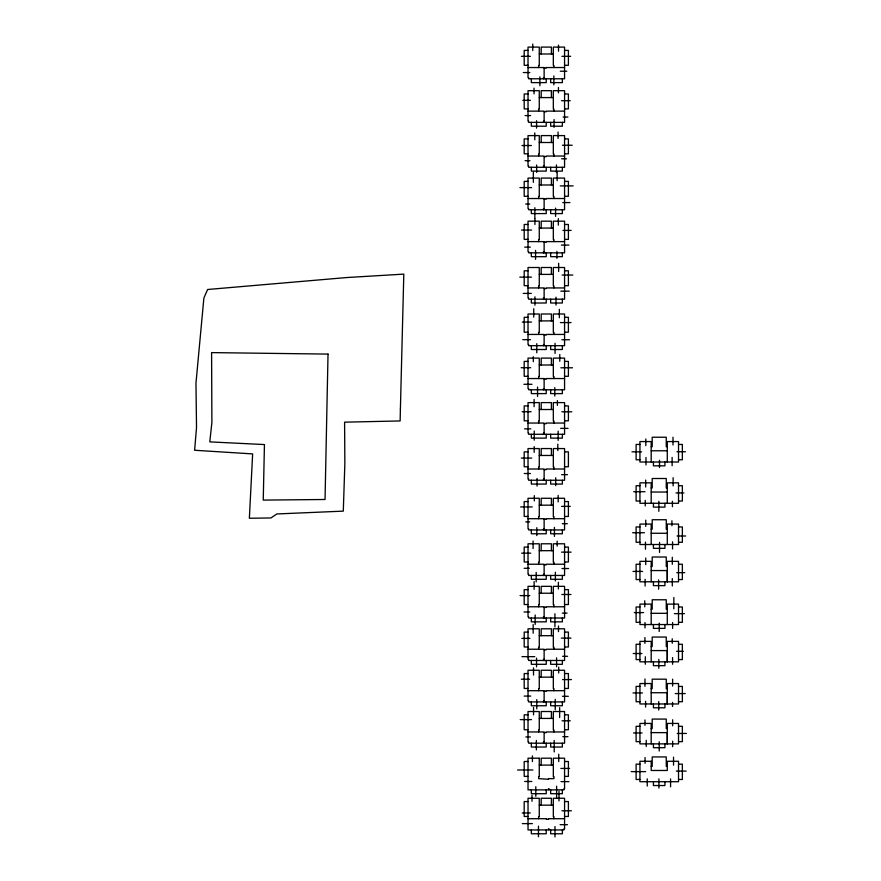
<?xml version="1.0" encoding="UTF-8"?>
<svg xmlns="http://www.w3.org/2000/svg" width="881" height="881" viewBox="0 0 881 881"><rect width="100%" height="100%" fill="white"/><g stroke="black" fill="none" stroke-linecap="round" stroke-linejoin="round"><path stroke-width="1.32" d="M528.027 50.404L524.195 50.404L524.195 65.304L528.027 65.304M564.567 50.404L568.399 50.404L568.399 65.304L564.567 65.304M539.271 53.994L553.323 53.994M521.409 56.329L530.362 56.329M561.968 56.329L570.635 56.329M528.027 67.54L544.128 67.54L544.128 78.783M564.567 67.54L546.165 67.54L546.165 68.178L544.128 68.178M560.272 71.207L566.835 71.207M523.314 72.55L529.8 72.55M544.128 77.649L543.489 77.649L543.489 78.783M528.027 93.992L524.195 93.992L524.195 108.892L528.027 108.892M564.567 93.992L568.399 93.992L568.399 108.892L564.567 108.892M539.271 97.582L553.323 97.582M522.818 100.335L530.439 100.335M561.472 100.687L570.216 100.687M528.027 111.127L544.128 111.127L544.128 122.371M564.567 111.127L546.165 111.127L546.165 111.766L544.128 111.766M525.076 115.576L530.648 115.576M563.168 117.052L567.893 117.052M544.128 121.248L543.489 121.248L543.489 122.371M528.027 138.901L524.195 138.901L524.195 153.801L528.027 153.801M564.567 138.901L568.399 138.901L568.399 153.801L564.567 153.801M539.271 142.502L553.323 142.502M562.441 145.244L572.176 145.244M521.948 145.53L531.408 145.53M528.027 156.036L544.128 156.036L544.128 167.28M564.567 156.036L546.165 156.036L546.165 156.675L544.128 156.675M561.593 158.789L566.527 158.789M525.054 160.694L529.922 160.694M544.128 166.157L543.489 166.157L543.489 167.28M528.027 181.387L524.195 181.387L524.195 196.287L528.027 196.287M564.567 181.387L568.399 181.387L568.399 196.287L564.567 196.287M539.271 184.977L553.323 184.977M560.25 185.902L573.157 185.902M519.911 187.609L531.628 187.609M528.027 198.522L544.128 198.522L544.128 209.766M564.567 198.522L546.165 198.522L546.165 199.161L544.128 199.161M562.794 202.575L569.919 202.575M525.638 204.062L529.8 204.062M544.128 208.632L543.489 208.632L543.489 209.766M528.027 224.468L524.195 224.468L524.195 239.379L528.027 239.379M564.567 224.468L568.399 224.468L568.399 239.379L564.567 239.379M539.271 228.069L553.323 228.069M521.519 230.062L531.606 230.062M562.926 230.415L571.108 230.415M528.027 241.614L544.128 241.614L544.128 252.847M564.567 241.614L546.165 241.614L546.165 242.253L544.128 242.253M561.373 245.083L568.917 245.083M524.691 247.132L530.34 247.132M544.128 251.724L543.489 251.724L543.489 252.847M528.027 270.797L524.195 270.797L524.195 285.697L528.027 285.697M564.567 270.797L568.399 270.797L568.399 285.697L564.567 285.697M539.271 274.398L553.323 274.398M562.122 275.048L572.837 275.048M519.801 277.141L531.463 277.141M528.027 287.933L544.128 287.933L544.128 299.177M564.567 287.933L546.165 287.933L546.165 288.572L544.128 288.572M560.812 291.159L569.258 291.159M523.193 293.417L531.298 293.417M544.128 298.053L543.489 298.053L543.489 299.177M528.027 317.303L524.195 317.303L524.195 332.203L528.027 332.203M564.567 317.303L568.399 317.303L568.399 332.203L564.567 332.203M539.271 320.904L553.323 320.904M522.323 322.072L531.551 322.072M560.382 322.589L571.064 322.589M528.027 334.439L544.128 334.439L544.128 345.682M564.567 334.439L546.165 334.439L546.165 335.077L544.128 335.077M522.763 339.659L530.505 339.659M561.858 339.747L569.522 339.747M544.128 344.559L543.489 344.559L543.489 345.682M528.027 361.408L524.195 361.408L524.195 376.308L528.027 376.308M564.567 361.408L568.399 361.408L568.399 376.308L564.567 376.308M539.271 364.998L553.323 364.998M521.134 367.718L530.659 367.718M560.845 367.784L572.551 367.784M528.027 378.544L544.128 378.544L544.128 389.776M564.567 378.544L546.165 378.544L546.165 379.182L544.128 379.182M523.887 384.292L531.992 384.292M544.128 388.653L543.489 388.653L543.489 389.776M528.027 405.91L524.195 405.91L524.195 420.81L528.027 420.81M564.567 405.91L568.399 405.91L568.399 420.81L564.567 420.81M539.271 409.511L553.323 409.511M522.114 411.724L531.144 411.724M561.836 411.801L571.846 411.801M528.027 423.045L544.128 423.045L544.128 434.289M564.567 423.045L546.165 423.045L546.165 423.684L544.128 423.684M560.635 428.375L568.036 428.375M524.514 428.871L530.791 428.871M544.128 433.166L543.489 433.166L543.489 434.289M639.947 444.442L636.115 444.442L636.115 459.772L639.947 459.772M678.524 444.442L682.357 444.442L682.357 459.772L678.524 459.772M651.191 446.678L652.204 446.678L652.204 437.229L666.256 437.229L666.256 446.678L667.28 446.678M651.191 450.775L667.28 450.775M676.993 451.755L685.484 451.755M528.027 451.865L524.195 451.865L524.195 466.765L528.027 466.765M564.567 451.865L568.399 451.865L568.399 466.765L564.567 466.765M631.974 451.843L641.643 451.843M539.271 455.466L553.323 455.466M521.277 458.076L531.717 458.076M528.027 469L544.128 469L544.128 480.244M564.567 469L546.165 469L546.165 469.639L544.128 469.639M524.239 473.515L530.439 473.515M561.615 474.65L567.474 474.65M544.128 479.121L543.489 479.121L543.489 480.244M639.947 485.717L636.115 485.717L636.115 501.047L639.947 501.047M678.524 485.717L682.357 485.717L682.357 501.047L678.524 501.047M651.191 487.953L652.204 487.953L652.204 478.504L666.256 478.504L666.256 487.953L667.28 487.953M633.681 491.719L645.002 491.719M651.191 492.039L667.28 492.039M676.002 492.942L683.887 492.942M528.027 501.564L524.195 501.564L524.195 516.464L528.027 516.464M564.567 501.564L568.399 501.564L568.399 516.464L564.567 516.464M539.271 505.165L553.323 505.165M561.56 506.366L570.271 506.366M520.638 506.927L532.278 506.927M528.027 518.7L544.128 518.7L544.128 529.944M564.567 518.7L546.165 518.7L546.165 519.338L544.128 519.338M525.726 521.882L529.745 521.882M562.265 523.71L567.342 523.71M639.947 526.948L636.115 526.948L636.115 542.278L639.947 542.278M678.524 526.948L682.357 526.948L682.357 542.278L678.524 542.278M544.128 528.82L543.489 528.82L543.489 529.944M651.191 529.184L652.204 529.184L652.204 519.735L666.256 519.735L666.256 529.184L667.28 529.184M632.624 532.73L644.474 532.73M651.191 533.269L667.28 533.269M677.071 536L685.671 536M528.027 547.079L524.195 547.079L524.195 561.99L528.027 561.99M564.567 547.079L568.399 547.079L568.399 561.99L564.567 561.99M539.271 550.68L553.323 550.68M561.494 552.134L571.097 552.134M521.673 553.169L530.758 553.169M528.027 564.225L544.128 564.225L544.128 575.458M564.567 564.225L546.165 564.225L546.165 564.864L544.128 564.864M639.947 564.225L636.115 564.225L636.115 579.555L639.947 579.555M678.524 564.225L682.357 564.225L682.357 579.555L678.524 579.555M651.191 566.461L652.204 566.461L652.204 557.012L666.256 557.012L666.256 566.461L667.28 566.461M524.129 568.3L529.327 568.3M561.957 568.531L568.586 568.531M651.191 570.558L667.28 570.558L667.28 581.79L667.28 561.351L678.524 561.351L678.524 581.79L639.947 581.79L639.947 561.351L651.191 561.351L651.191 581.79M633.01 571.428L642.59 571.428M676.806 572.661L684.746 572.661M544.128 574.335L543.489 574.335L543.489 575.458M528.027 589.631L524.195 589.631L524.195 604.542L528.027 604.542M564.567 589.631L568.399 589.631L568.399 604.542L564.567 604.542M539.271 593.232L553.323 593.232M561.836 594.488L571.009 594.488M520.076 595.611L529.811 595.611M528.027 606.778L544.128 606.778L544.128 618.01M564.567 606.778L546.165 606.778L546.165 607.416L544.128 607.416M639.947 606.987L636.115 606.987L636.115 622.316L639.947 622.316M678.524 606.987L682.357 606.987L682.357 622.316L678.524 622.316M651.191 609.223L652.204 609.223L652.204 599.774L666.256 599.774L666.256 609.223L667.28 609.223M524.03 611.976L529.745 611.976M634.298 612.592L643.615 612.592M562.397 613.11L567.056 613.11M651.191 613.308L667.28 613.308M674.361 613.639L684.46 613.639M544.128 616.887L543.489 616.887L543.489 618.01M528.027 632.095L524.195 632.095L524.195 646.995L528.027 646.995M564.567 632.095L568.399 632.095L568.399 646.995L564.567 646.995M539.271 635.697L553.323 635.697M561.307 638.097L570.976 638.097M521.882 638.384L529.922 638.384M639.947 644.264L636.115 644.264L636.115 659.594L639.947 659.594M678.524 644.264L682.357 644.264L682.357 659.594L678.524 659.594M651.191 646.5L652.204 646.5L652.204 637.051L666.256 637.051L666.256 646.5L667.28 646.5M528.027 649.231L544.128 649.231L544.128 660.475M564.567 649.231L546.165 649.231L546.165 649.87L544.128 649.87M651.191 650.585L667.28 650.585L667.28 661.829L667.28 641.39L678.524 641.39L678.524 661.829L639.947 661.829L639.947 641.39L651.191 641.39L651.191 661.829M676.63 651.301L683.381 651.301M633.208 653.526L641.897 653.526M562.651 656.301L567.584 656.301M521.948 656.653L534.789 656.653M544.128 659.351L543.489 659.351L543.489 660.475M528.027 673.558L524.195 673.558L524.195 688.457L528.027 688.457M564.567 673.558L568.399 673.558L568.399 688.457L564.567 688.457M539.271 677.148L553.323 677.148M521.321 679.218L529.569 679.218M562.585 679.581L571.472 679.581M639.947 686.409L636.115 686.409L636.115 701.728L639.947 701.728M678.524 686.409L682.357 686.409L682.357 701.728L678.524 701.728M651.191 688.645L652.204 688.645L652.204 679.185L666.256 679.185L666.256 688.645L667.28 688.645M528.027 690.693L544.128 690.693L544.128 701.926M564.567 690.693L546.165 690.693L546.165 691.332L544.128 691.332M651.191 692.73L667.28 692.73L667.28 703.963L667.28 683.535L678.524 683.535L678.524 703.963L639.947 703.963L639.947 683.535L651.191 683.535L651.191 703.963M633.021 692.929L642.502 692.929M675.231 693.567L685.242 693.567M524.14 696.078L530.769 696.078M562.507 696.298L568.366 696.298M544.128 700.802L543.489 700.802L543.489 701.926M528.027 714.821L524.195 714.821L524.195 729.721L528.027 729.721M564.567 714.821L568.399 714.821L568.399 729.721L564.567 729.721M539.271 718.422L553.323 718.422M520.208 719.612L531.496 719.612M562.045 720.812L570.26 720.812M639.947 726.307L636.115 726.307L636.115 741.637L639.947 741.637M678.524 726.307L682.357 726.307L682.357 741.637L678.524 741.637M651.191 728.543L652.204 728.543L652.204 719.083L666.256 719.083L666.256 728.543L667.28 728.543M528.027 731.957L544.128 731.957L544.128 743.201M564.567 731.957L546.165 731.957L546.165 732.596L544.128 732.596M651.191 732.629L667.28 732.629L667.28 743.872L667.28 723.433L678.524 723.433L678.524 743.872L639.947 743.872L639.947 723.433L651.191 723.433L651.191 743.872M633.549 732.959L642.084 732.959M677.28 733.444L686.387 733.444M562.816 736.681L567.97 736.681M525.858 736.968L530.373 736.968M544.128 742.077L543.489 742.077L543.489 743.201M528.027 761.503L524.195 761.503L524.195 776.403L528.027 776.403M564.567 761.503L568.399 761.503L568.399 776.403L564.567 776.403M639.947 764.146L636.115 764.146L636.115 779.476L639.947 779.476M678.524 764.146L682.357 764.146L682.357 779.476L678.524 779.476M539.271 765.093L553.323 765.093M651.191 766.382L652.204 766.382L652.204 756.933L666.256 756.933L666.256 766.382L667.28 766.382M560.845 768.43L569.589 768.43M517.599 769.983L532.906 769.983M676.322 771.095L686.167 771.095M631.214 771.624L645.674 771.624M524.658 781.48L531.849 781.48M560.988 781.623L568.961 781.623M528.027 801.567L524.195 801.567L524.195 816.467L528.027 816.467M564.567 801.567L568.399 801.567L568.399 816.467L564.567 816.467M539.271 805.157L553.323 805.157M561.891 810.784L571.373 810.784M522.257 812.965L530.296 812.965M528.027 818.702L546.429 818.702L546.429 819.341L548.467 819.341L548.467 818.702L564.567 818.702M522.323 823.614L532.41 823.614M560.129 824.671L567.452 824.671M673.833 597.527L673.833 608.848M673.536 757.164L673.536 765.182M672.996 437.218L672.996 444.971M673.128 477.7L673.128 485.883M672.621 622.515L672.621 628.439M672.621 679.174L672.621 686.09M672.632 719.766L672.632 725.834M672.632 741.207L672.632 746.714M672.555 541.793L672.555 548.984M672.577 657.578L672.577 664.263M672.544 702.377L672.544 706.474M672.423 501.289L672.423 506.696M672.291 557.233L672.291 564.314M672.291 578.564L672.291 585.975M672.126 457.415L672.126 465.697M672.236 638.78L672.236 643.24M671.917 520.77L671.917 525.781M670.573 778.936L670.573 786.865M667.28 462.007L667.28 441.568L678.524 441.568L678.524 462.007L639.947 462.007L639.947 441.568L651.191 441.568L651.191 462.007M667.28 503.282L667.28 482.843L678.524 482.843L678.524 503.282L639.947 503.282L639.947 482.843L651.191 482.843L651.191 503.282M667.28 544.513L667.28 524.074L678.524 524.074L678.524 544.513L639.947 544.513L639.947 524.074L651.191 524.074L651.191 544.513M667.28 624.552L667.28 604.113L678.524 604.113L678.524 624.552L639.947 624.552L639.947 604.113L651.191 604.113L651.191 624.552M664.924 462.007L664.924 465.84L653.427 465.84L653.427 462.007M664.924 503.282L664.924 507.115L653.427 507.115L653.427 503.282M664.924 544.513L664.924 548.345L653.427 548.345L653.427 544.513M664.924 581.79L664.924 585.623L653.427 585.623L653.427 581.79M664.924 624.552L664.924 628.384L653.427 628.384L653.427 624.552M664.924 661.829L664.924 665.662L653.427 665.662L653.427 661.829M664.924 703.963L664.924 707.795L653.427 707.795L653.427 703.963M664.924 743.872L664.924 747.705L653.427 747.705L653.427 743.872M664.924 781.711L664.924 785.544L653.427 785.544L653.427 781.711M659.495 460.289L659.495 467.525M659.539 542.388L659.539 552.409M659.23 741.769L659.23 751.008M659.208 623.131L659.208 631.49M658.911 778.848L658.911 788.077M658.845 501.3L658.845 511.31M658.812 659.406L658.812 668.261M658.724 701.54L658.724 710.075M658.614 579.874L658.614 589.191M647.238 778.848L647.238 786.072M646.247 740.293L646.247 746.493M645.828 438.958L645.828 445.665M645.993 457.503L645.993 464.904M645.696 480.046L645.696 487.017M645.751 520.131L645.751 526.409M645.729 558.014L645.729 564.633M645.465 542.068L645.465 549.27M645.597 701.32L645.597 707.036M645.321 656.719L645.321 664.263M645.255 500.342L645.255 505.914M645.123 579.269L645.123 586.063M645.013 622.603L645.013 627.922M644.925 637.525L644.925 643.35M644.969 678.965L644.969 686.365M644.98 719.975L644.98 725.338M645.057 757.517L645.057 763.342M644.749 600.754L644.749 606.844M562.364 78.783L562.364 82.616L550.658 82.616L550.658 78.783M562.364 122.371L562.364 126.203L550.658 126.203L550.658 122.371M562.364 167.28L562.364 171.112L550.658 171.112L550.658 167.28M562.364 209.766L562.364 213.587L550.658 213.587L550.658 209.766M562.364 252.847L562.364 256.679L550.658 256.679L550.658 252.847M562.364 299.177L562.364 303.009L550.658 303.009L550.658 299.177M562.364 345.682L562.364 349.515L550.658 349.515L550.658 345.682M562.364 389.776L562.364 393.609L550.658 393.609L550.658 389.776M562.364 434.289L562.364 438.121L550.658 438.121L550.658 434.289M562.364 480.244L562.364 484.076L550.658 484.076L550.658 480.244M562.364 529.944L562.364 533.776L550.658 533.776L550.658 529.944M562.364 575.458L562.364 579.291L550.658 579.291L550.658 575.458M562.364 618.01L562.364 621.843L550.658 621.843L550.658 618.01M562.364 660.475L562.364 664.307L550.658 664.307L550.658 660.475M562.364 701.926L562.364 705.758L550.658 705.758L550.658 701.926M562.364 743.201L562.364 747.033L550.658 747.033L550.658 743.201M562.364 789.872L562.364 793.704L550.658 793.704L550.658 789.872M562.364 829.946L562.364 833.778L550.658 833.778L550.658 829.946M559.787 354.525L559.787 361.298M559.644 707.619L559.644 717.497M559.336 309.352L559.336 317.722M559.006 791.237L559.006 800.906M558.642 263.287L558.642 271.48M558.697 667.093L558.697 673.018M558.73 754.18L558.73 761.591M558.51 45.107L558.51 51.175M558.488 625.973L558.488 631.611M558.444 87.505L558.444 92.857M558.334 218.631L558.334 225.118M558.378 582.286L558.378 588.982M558.169 431.194L558.169 440.368M558.169 495.353L558.169 501.917M558.069 132.051L558.069 138.405M557.816 444.178L557.816 450.598M557.387 400.58L557.387 405.381M557.144 172.291L557.144 180.682M557.155 541.165L557.155 546.132M556.924 251.36L556.924 258.342M556.451 164.923L556.451 172.478M556.583 657.854L556.583 666.741M556.616 786.204L556.616 797.988M556.021 297.161L556.021 305.09M555.581 208.081L555.581 216.374M555.691 477.755L555.691 485.585M555.382 572.243L555.382 580.986M555.239 699.327L555.239 709.767M555.063 343.315L555.063 353.424M554.986 826.51L554.986 836.95M554.92 613.738L554.92 626.931M554.777 387.673L554.777 396.065M554.435 527.378L554.435 536.408M554.072 119.53L554.072 127.36M554.215 740.425L554.215 751.922M553.962 67.54L553.962 65.491L553.323 65.491L553.323 47.1L564.567 47.1L564.567 78.783L528.666 78.783L528.666 77.649L528.027 77.649L528.027 47.1L539.271 47.1L539.271 65.491L538.632 65.491L538.632 67.54M553.962 111.127L553.962 109.079L553.323 109.079L553.323 90.688L564.567 90.688L564.567 122.371L528.666 122.371L528.666 121.248L528.027 121.248L528.027 90.688L539.271 90.688L539.271 109.079L538.632 109.079L538.632 111.127M553.962 156.036L553.962 153.988L553.323 153.988L553.323 135.597L564.567 135.597L564.567 167.28L528.666 167.28L528.666 166.157L528.027 166.157L528.027 135.597L539.271 135.597L539.271 153.988L538.632 153.988L538.632 156.036M553.962 198.522L553.962 196.474L553.323 196.474L553.323 178.083L564.567 178.083L564.567 209.766L528.666 209.766L528.666 208.632L528.027 208.632L528.027 178.083L539.271 178.083L539.271 196.474L538.632 196.474L538.632 198.522M553.962 241.614L553.962 239.566L553.323 239.566L553.323 221.175L564.567 221.175L564.567 252.847L528.666 252.847L528.666 251.724L528.027 251.724L528.027 221.175L539.271 221.175L539.271 239.566L538.632 239.566L538.632 241.614M553.962 287.933L553.962 285.896L553.323 285.896L553.323 267.505L564.567 267.505L564.567 299.177L528.666 299.177L528.666 298.053L528.027 298.053L528.027 267.505L539.271 267.505L539.271 285.896L538.632 285.896L538.632 287.933M553.962 334.439L553.962 332.401L553.323 332.401L553.323 313.999L564.567 313.999L564.567 345.682L528.666 345.682L528.666 344.559L528.027 344.559L528.027 313.999L539.271 313.999L539.271 332.401L538.632 332.401L538.632 334.439M553.962 378.544L553.962 376.495L553.323 376.495L553.323 358.104L564.567 358.104L564.567 389.776L528.666 389.776L528.666 388.653L528.027 388.653L528.027 358.104L539.271 358.104L539.271 376.495L538.632 376.495L538.632 378.544M553.962 423.045L553.962 421.008L553.323 421.008L553.323 402.606L564.567 402.606L564.567 434.289L528.666 434.289L528.666 433.166L528.027 433.166L528.027 402.606L539.271 402.606L539.271 421.008L538.632 421.008L538.632 423.045M553.962 469L553.962 466.963L553.323 466.963L553.323 448.561L564.567 448.561L564.567 480.244L528.666 480.244L528.666 479.121L528.027 479.121L528.027 448.561L539.271 448.561L539.271 466.963L538.632 466.963L538.632 469M553.962 518.7L553.962 516.662L553.323 516.662L553.323 498.272L564.567 498.272L564.567 529.944L528.666 529.944L528.666 528.82L528.027 528.82L528.027 498.272L539.271 498.272L539.271 516.662L538.632 516.662L538.632 518.7M553.962 564.225L553.962 562.177L553.323 562.177L553.323 543.786L564.567 543.786L564.567 575.458L528.666 575.458L528.666 574.335L528.027 574.335L528.027 543.786L539.271 543.786L539.271 562.177L538.632 562.177L538.632 564.225M553.962 606.778L553.962 604.729L553.323 604.729L553.323 586.339L564.567 586.339L564.567 618.01L528.666 618.01L528.666 616.887L528.027 616.887L528.027 586.339L539.271 586.339L539.271 604.729L538.632 604.729L538.632 606.778M553.962 649.231L553.962 647.183L553.323 647.183L553.323 628.792L564.567 628.792L564.567 660.475L528.666 660.475L528.666 659.351L528.027 659.351L528.027 628.792L539.271 628.792L539.271 647.183L538.632 647.183L538.632 649.231M553.962 690.693L553.962 688.645L553.323 688.645L553.323 670.254L564.567 670.254L564.567 701.926L528.666 701.926L528.666 700.802L528.027 700.802L528.027 670.254L539.271 670.254L539.271 688.645L538.632 688.645L538.632 690.693M553.962 731.957L553.962 729.92L553.323 729.92L553.323 711.518L564.567 711.518L564.567 743.201L528.666 743.201L528.666 742.077L528.027 742.077L528.027 711.518L539.271 711.518L539.271 729.92L538.632 729.92L538.632 731.957M553.962 818.702L553.962 816.654L553.323 816.654L553.323 798.263L564.567 798.263L564.567 828.823L563.928 828.823L563.928 829.946L549.105 829.946L549.105 828.823L548.467 828.823L548.467 829.946L528.027 829.946L528.027 798.263L539.271 798.263L539.271 816.654L538.632 816.654L538.632 818.702M553.852 75.931L553.852 84.818M551.407 53.994L551.407 47.1L541.187 47.1L541.187 53.994M551.407 97.582L551.407 90.688L541.187 90.688L541.187 97.582M551.407 142.502L551.407 135.597L541.187 135.597L541.187 142.502M551.407 184.977L551.407 178.083L541.187 178.083L541.187 184.977M551.407 228.069L551.407 221.175L541.187 221.175L541.187 228.069M551.407 274.398L551.407 267.505L541.187 267.505L541.187 274.398M551.407 320.904L551.407 313.999L541.187 313.999L541.187 320.904M551.407 364.998L551.407 358.104L541.187 358.104L541.187 364.998M551.407 409.511L551.407 402.606L541.187 402.606L541.187 409.511M551.407 455.466L551.407 448.561L541.187 448.561L541.187 455.466M551.407 505.165L551.407 498.272L541.187 498.272L541.187 505.165M551.407 550.68L551.407 543.786L541.187 543.786L541.187 550.68M551.407 593.232L551.407 586.339L541.187 586.339L541.187 593.232M551.407 635.697L551.407 628.792L541.187 628.792L541.187 635.697M551.407 677.148L551.407 670.254L541.187 670.254L541.187 677.148M551.407 718.422L551.407 711.518L541.187 711.518L541.187 718.422M551.407 765.093L551.407 758.2L541.187 758.2L541.187 765.093M551.407 805.157L551.407 798.263L541.187 798.263L541.187 805.157M546.231 78.783L546.231 82.616L531.331 82.616L531.331 78.783M546.231 122.371L546.231 126.203L531.331 126.203L531.331 122.371M546.231 167.28L546.231 171.112L531.331 171.112L531.331 167.28M546.231 209.766L546.231 213.587L531.331 213.587L531.331 209.766M546.231 252.847L546.231 256.679L531.331 256.679L531.331 252.847M546.231 299.177L546.231 303.009L531.331 303.009L531.331 299.177M546.231 345.682L546.231 349.515L531.331 349.515L531.331 345.682M546.231 389.776L546.231 393.609L531.331 393.609L531.331 389.776M546.231 434.289L546.231 438.121L531.331 438.121L531.331 434.289M546.231 480.244L546.231 484.076L531.331 484.076L531.331 480.244M546.231 529.944L546.231 533.776L531.331 533.776L531.331 529.944M546.231 575.458L546.231 579.291L531.331 579.291L531.331 575.458M546.231 618.01L546.231 621.843L531.331 621.843L531.331 618.01M546.231 660.475L546.231 664.307L531.331 664.307L531.331 660.475M546.231 701.926L546.231 705.758L531.331 705.758L531.331 701.926M546.231 743.201L546.231 747.033L531.331 747.033L531.331 743.201M546.231 789.872L546.231 793.704L531.331 793.704L531.331 789.872M546.231 829.946L546.231 833.778L531.331 833.778L531.331 829.946M539.888 76.845L539.888 85.743M538.478 826.158L538.478 836.807M537.564 387.045L537.564 396.56M537.069 478.46L537.069 486.081M536.793 527.664L536.793 535.56M536.628 165L536.628 172.401M536.782 343.667L536.782 352.807M536.76 699.613L536.76 708.853M536.573 120.73L536.573 128.13M536.551 658.129L536.551 666.884M536.364 740.425L536.364 749.94M536.188 572.364L536.188 581.9M535.802 786.7L535.802 796.358M535.56 250.38L535.56 259.333M535.174 615.015L535.174 624.464M534.789 132.899L534.789 139.815M534.855 207.718L534.855 218.466M534.921 218.774L534.921 224.49M534.954 296.82L534.954 305.178M534.249 431.051L534.249 440.159M534.327 495.64L534.327 500.937M534.106 399.456L534.106 406.725M534.183 446.645L534.183 452.36M534.117 581.581L534.117 589.334M534.04 88.133L534.04 93.849M533.732 308.746L533.732 317.105M533.523 667.864L533.523 675.066M533.545 707.41L533.545 714.887M533.346 172.346L533.346 182.345M533.335 356.706L533.335 361.717M533.17 624.552L533.17 633.23M533.104 540.989L533.104 548.533M532.763 44.05L532.763 50.536M532.421 755.876L532.421 761.591M532.003 795.312L532.003 801.236M328.029 354.096L325.045 499.494L263.243 500.1L264.443 444.564L209.799 441.877L211.892 422.473L211.594 352.609L328.029 354.096M400.403 408.905L400.139 420.942L344.592 422.164L344.856 463.791L343.293 511.134L276.854 513.953L270.952 517.951L249.367 518.259L252.638 453.913L194.613 450.257L196.518 427.494L195.967 383.158L203.885 298.02L207.619 289.497L346.365 277.57L403.806 274.123L400.403 408.905M539.271 758.2L528.027 758.2L528.027 789.872L548.467 789.872L548.467 788.748L549.105 788.748L549.105 789.872L563.928 789.872L563.928 788.748L564.567 788.748L564.567 758.2L553.323 758.2L553.323 776.59L553.962 776.59L553.962 778.639L548.467 778.639L548.467 779.278L538.632 778.639L538.632 776.59L539.271 776.59L539.271 758.2M651.191 761.272L639.947 761.272L639.947 781.711L678.524 781.711L678.524 761.272L667.28 761.272L667.28 770.479L651.191 770.479L651.191 761.272"/></g></svg>
